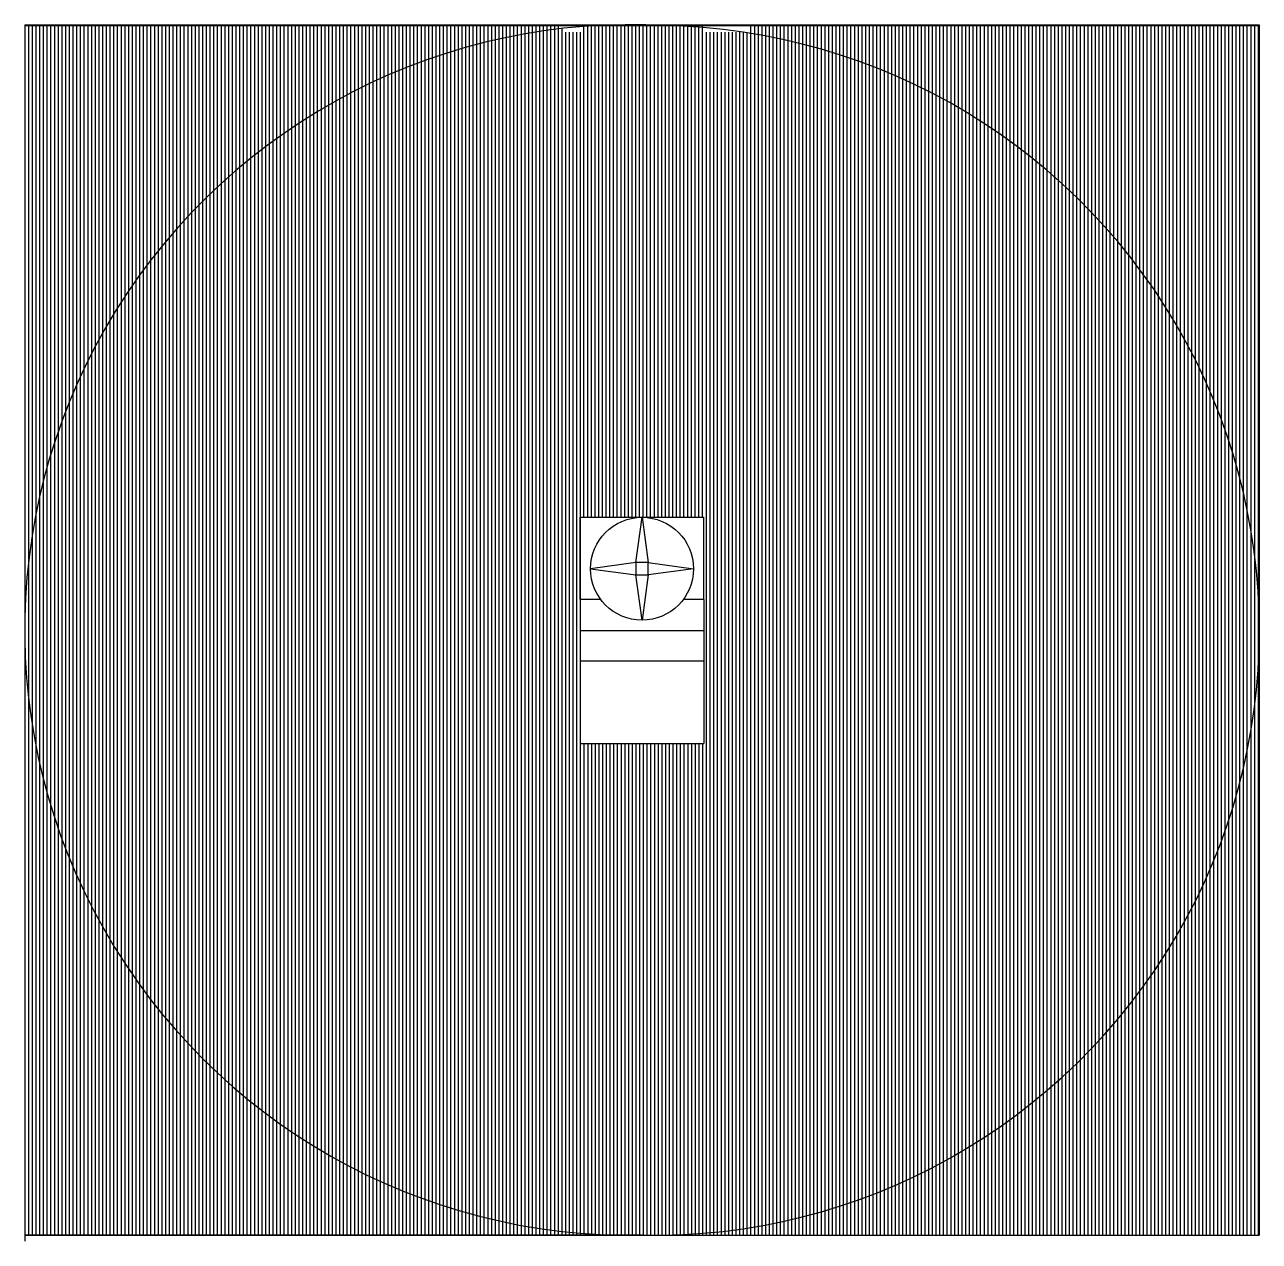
# Model space of a CAD drawing. Header units: inches. Extents: x -429 to 223, y -41 to 545.
# Drawn here: x 72.48 to 102.48, y 176.31 to 205.88 of the extents above; entities that cross this region are included whole.
import ezdxf

# ---------------------------------------------------------------- set-up
doc = ezdxf.new("R2010")
doc.units = ezdxf.units.IN
doc.header["$MEASUREMENT"] = 0

msp = doc.modelspace()

# ---------------------------------------------------------------- linework, layer by layer
for p, q in [((72.483, 205.884), (72.483, 176.458)), ((72.483, 205.884), (102.483, 205.884)), ((102.483, 205.858), (72.483, 205.858)), ((72.483, 205.858), (72.483, 176.458)), ((88.233, 205.858), (72.483, 205.858)), ((72.483, 205.858), (72.483, 176.458)), ((72.573, 205.858), (72.573, 192.782)), ((72.573, 205.858), (72.573, 176.458)), ((72.663, 205.858), (72.663, 193.452)), ((72.663, 205.858), (72.663, 176.458)), ((72.753, 205.858), (72.753, 193.963)), ((72.753, 205.858), (72.753, 176.458)), ((72.843, 205.858), (72.843, 194.392)), ((72.843, 205.858), (72.843, 176.458)), ((72.933, 205.858), (72.933, 194.768)), ((72.933, 205.858), (72.933, 176.458)), ((73.023, 205.858), (73.023, 195.106)), ((73.023, 205.858), (73.023, 176.458)), ((73.113, 205.858), (73.113, 195.416)), ((73.113, 205.858), (73.113, 176.458)), ((73.203, 205.858), (73.203, 195.703)), ((73.203, 205.858), (73.203, 176.458)), ((73.293, 205.858), (73.293, 195.971)), ((73.293, 205.858), (73.293, 176.458)), ((73.383, 205.858), (73.383, 196.223)), ((73.383, 205.858), (73.383, 176.458)), ((73.473, 205.858), (73.473, 196.462)), ((73.473, 205.858), (73.473, 176.458)), ((73.563, 205.858), (73.563, 196.689)), ((73.563, 205.858), (73.563, 176.458)), ((73.563, 205.858), (73.563, 176.458)), ((73.653, 205.858), (73.653, 196.906)), ((73.653, 205.858), (73.653, 176.458)), ((73.653, 205.858), (73.653, 176.458)), ((73.743, 205.858), (73.743, 197.113)), ((73.743, 205.858), (73.743, 176.458)), ((73.833, 205.858), (73.833, 197.312)), ((73.833, 205.858), (73.833, 176.458)), ((73.833, 205.858), (73.833, 176.458)), ((73.923, 205.858), (73.923, 176.458)), ((73.923, 205.858), (73.923, 197.504)), ((73.923, 205.858), (73.923, 176.458)), ((74.013, 205.858), (74.013, 197.689)), ((74.013, 205.858), (74.013, 176.458)), ((74.013, 205.858), (74.013, 176.458)), ((74.103, 205.858), (74.103, 197.867)), ((74.103, 205.858), (74.103, 176.458)), ((74.193, 205.858), (74.193, 176.458)), ((74.193, 205.858), (74.193, 198.04)), ((74.193, 205.858), (74.193, 176.458)), ((74.283, 205.858), (74.283, 198.207)), ((74.283, 205.858), (74.283, 176.458)), ((74.373, 205.858), (74.373, 198.37)), ((74.373, 205.858), (74.373, 176.458)), ((74.463, 205.858), (74.463, 198.527)), ((74.463, 205.858), (74.463, 176.458)), ((74.553, 205.858), (74.553, 198.68)), ((74.553, 205.858), (74.553, 176.458)), ((74.553, 205.858), (74.553, 176.458)), ((74.643, 205.858), (74.643, 176.458)), ((74.643, 205.858), (74.643, 176.458)), ((74.733, 205.858), (74.733, 176.458)), ((74.733, 205.858), (74.733, 176.458)), ((74.733, 205.858), (74.733, 176.458)), ((74.823, 205.858), (74.823, 176.458)), ((74.823, 205.858), (74.823, 176.458)), ((74.823, 205.858), (74.823, 176.458)), ((74.913, 205.858), (74.913, 176.458)), ((74.913, 205.858), (74.913, 176.458)), ((74.913, 205.858), (74.913, 176.458)), ((75.003, 205.858), (75.003, 176.458)), ((75.003, 205.858), (75.003, 176.458)), ((75.093, 205.858), (75.093, 176.458)), ((75.093, 205.858), (75.093, 176.458)), ((75.183, 205.858), (75.183, 176.458)), ((75.183, 205.858), (75.183, 176.458)), ((75.273, 205.858), (75.273, 176.458)), ((75.273, 205.858), (75.273, 176.458)), ((75.273, 205.858), (75.273, 176.458)), ((75.273, 205.858), (75.273, 176.458)), ((75.363, 205.858), (75.363, 176.458)), ((75.363, 205.858), (75.363, 176.458)), ((75.453, 205.858), (75.453, 176.458)), ((75.453, 205.858), (75.453, 176.458)), ((75.543, 205.858), (75.543, 176.458)), ((75.543, 205.858), (75.543, 176.458)), ((75.633, 205.858), (75.633, 176.458)), ((75.633, 205.858), (75.633, 176.458)), ((75.723, 205.858), (75.723, 176.458)), ((75.723, 205.858), (75.723, 176.458)), ((75.813, 205.858), (75.813, 176.458)), ((75.813, 205.858), (75.813, 176.458)), ((75.903, 205.858), (75.903, 176.458)), ((75.993, 205.858), (75.993, 176.458)), ((76.083, 205.858), (76.083, 176.458)), ((76.173, 205.858), (76.173, 176.458)), ((76.263, 205.858), (76.263, 176.458)), ((76.353, 205.858), (76.353, 176.458)), ((76.353, 205.858), (76.353, 176.458)), ((76.353, 205.858), (76.353, 176.458)), ((76.443, 205.858), (76.443, 176.458)), ((76.533, 205.858), (76.533, 176.458)), ((76.533, 205.858), (76.533, 176.458)), ((76.623, 205.858), (76.623, 176.458)), ((76.713, 205.858), (76.713, 176.458)), ((76.713, 205.858), (76.713, 176.458)), ((76.803, 205.858), (76.803, 176.458)), ((76.893, 205.858), (76.893, 176.458)), ((76.983, 205.858), (76.983, 176.458)), ((77.073, 205.858), (77.073, 176.458)), ((77.163, 205.858), (77.163, 176.458)), ((77.253, 205.858), (77.253, 176.458)), ((77.343, 205.858), (77.343, 176.458)), ((77.433, 205.858), (77.433, 176.458)), ((77.523, 205.858), (77.523, 176.458)), ((77.613, 205.858), (77.613, 176.458)), ((77.703, 205.858), (77.703, 176.458)), ((77.703, 205.858), (77.703, 176.458)), ((77.793, 205.858), (77.793, 202.47)), ((77.793, 205.858), (77.793, 176.458)), ((77.883, 205.858), (77.883, 202.544)), ((77.883, 205.858), (77.883, 176.458)), ((77.973, 205.858), (77.973, 202.617)), ((77.973, 205.858), (77.973, 176.458)), ((78.063, 205.858), (78.063, 202.688)), ((78.063, 205.858), (78.063, 176.458)), ((78.153, 205.858), (78.153, 202.759)), ((78.153, 205.858), (78.153, 176.458)), ((78.243, 205.858), (78.243, 202.829)), ((78.243, 205.858), (78.243, 176.458)), ((78.333, 205.858), (78.333, 202.897)), ((78.333, 205.858), (78.333, 176.458)), ((78.423, 205.858), (78.423, 202.964)), ((78.423, 205.858), (78.423, 176.458)), ((78.513, 205.858), (78.513, 203.031)), ((78.513, 205.858), (78.513, 176.458)), ((78.603, 205.858), (78.603, 203.096)), ((78.603, 205.858), (78.603, 176.458)), ((78.693, 205.858), (78.693, 203.16)), ((78.693, 205.858), (78.693, 176.458)), ((78.783, 205.858), (78.783, 203.223)), ((78.783, 205.858), (78.783, 176.458)), ((78.873, 205.858), (78.873, 203.285)), ((78.873, 205.858), (78.873, 176.458)), ((78.963, 205.858), (78.963, 203.347)), ((78.963, 205.858), (78.963, 176.458)), ((79.053, 205.858), (79.053, 203.407)), ((79.053, 205.858), (79.053, 176.458)), ((79.143, 205.858), (79.143, 203.466)), ((79.143, 205.858), (79.143, 176.458)), ((79.233, 205.858), (79.233, 203.525)), ((79.233, 205.858), (79.233, 176.458)), ((79.323, 205.858), (79.323, 203.582)), ((79.323, 205.858), (79.323, 176.458)), ((79.413, 205.858), (79.413, 203.638)), ((79.413, 205.858), (79.413, 176.458)), ((79.503, 205.858), (79.503, 203.694)), ((79.503, 205.858), (79.503, 176.458)), ((79.593, 205.858), (79.593, 203.749)), ((79.593, 205.858), (79.593, 176.458)), ((79.683, 205.858), (79.683, 203.803)), ((79.683, 205.858), (79.683, 176.458)), ((79.773, 205.858), (79.773, 203.856)), ((79.773, 205.858), (79.773, 176.458)), ((79.863, 205.858), (79.863, 203.908)), ((79.863, 205.858), (79.863, 176.458)), ((79.953, 205.858), (79.953, 203.959)), ((79.953, 205.858), (79.953, 176.458)), ((80.043, 205.858), (80.043, 204.009)), ((80.043, 205.858), (80.043, 176.458)), ((80.133, 205.858), (80.133, 204.059)), ((80.133, 205.858), (80.133, 176.458)), ((80.223, 205.858), (80.223, 204.108)), ((80.223, 205.858), (80.223, 176.458)), ((80.313, 205.858), (80.313, 204.156)), ((80.313, 205.858), (80.313, 176.458)), ((80.403, 205.858), (80.403, 204.203)), ((80.403, 205.858), (80.403, 176.458)), ((80.493, 205.858), (80.493, 204.249)), ((80.493, 205.858), (80.493, 176.458)), ((80.583, 205.858), (80.583, 204.295)), ((80.583, 205.858), (80.583, 176.458)), ((80.673, 205.858), (80.673, 204.34)), ((80.673, 205.858), (80.673, 176.458)), ((80.763, 205.858), (80.763, 204.384)), ((80.763, 205.858), (80.763, 176.458)), ((80.763, 205.858), (80.763, 204.384)), ((80.763, 205.858), (80.763, 176.458)), ((80.853, 205.858), (80.853, 204.427)), ((80.853, 205.858), (80.853, 176.458)), ((80.853, 205.858), (80.853, 204.427)), ((80.853, 205.858), (80.853, 176.458)), ((80.853, 205.858), (80.853, 204.427)), ((80.853, 205.858), (80.853, 176.458)), ((80.943, 205.858), (80.943, 204.47)), ((80.943, 205.858), (80.943, 176.458)), ((81.033, 205.858), (81.033, 204.512)), ((81.033, 205.858), (81.033, 176.458)), ((81.123, 205.858), (81.123, 204.553)), ((81.123, 205.858), (81.123, 176.458)), ((81.213, 205.858), (81.213, 204.593)), ((81.213, 205.858), (81.213, 176.458)), ((81.303, 205.858), (81.303, 204.633)), ((81.303, 205.858), (81.303, 176.458)), ((81.393, 205.858), (81.393, 204.672)), ((81.393, 205.858), (81.393, 176.458)), ((81.483, 205.858), (81.483, 204.71)), ((81.483, 205.858), (81.483, 176.458)), ((81.573, 205.858), (81.573, 204.748)), ((81.573, 205.858), (81.573, 176.458)), ((81.663, 205.858), (81.663, 204.784)), ((81.663, 205.858), (81.663, 176.458)), ((81.753, 205.858), (81.753, 204.821)), ((81.753, 205.858), (81.753, 176.458)), ((81.843, 205.858), (81.843, 204.856)), ((81.843, 205.858), (81.843, 176.458)), ((81.933, 205.858), (81.933, 204.891)), ((81.933, 205.858), (81.933, 176.458)), ((82.023, 205.858), (82.023, 204.925)), ((82.023, 205.858), (82.023, 176.458)), ((82.113, 205.858), (82.113, 204.958)), ((82.113, 205.858), (82.113, 176.458)), ((82.203, 205.858), (82.203, 204.991)), ((82.203, 205.858), (82.203, 176.458)), ((82.293, 205.858), (82.293, 205.023)), ((82.293, 205.858), (82.293, 176.458)), ((82.383, 205.858), (82.383, 205.055)), ((82.383, 205.858), (82.383, 176.458)), ((82.473, 205.858), (82.473, 205.085)), ((82.473, 205.858), (82.473, 176.458)), ((82.563, 205.858), (82.563, 205.115)), ((82.563, 205.858), (82.563, 176.458)), ((82.653, 205.858), (82.653, 205.145)), ((82.653, 205.858), (82.653, 176.458)), ((82.743, 205.858), (82.743, 205.174)), ((82.743, 205.858), (82.743, 176.458)), ((82.833, 205.858), (82.833, 205.202)), ((82.833, 205.858), (82.833, 176.458)), ((82.923, 205.858), (82.923, 205.23)), ((82.923, 205.858), (82.923, 176.458)), ((83.013, 205.858), (83.013, 205.257)), ((83.013, 205.858), (83.013, 176.458)), ((83.103, 205.858), (83.103, 205.283)), ((83.103, 205.858), (83.103, 176.458)), ((83.103, 205.858), (83.103, 176.458)), ((83.193, 205.858), (83.193, 205.309)), ((83.193, 205.858), (83.193, 176.458)), ((83.283, 205.858), (83.283, 205.334)), ((83.283, 205.858), (83.283, 176.458)), ((83.373, 205.858), (83.373, 205.358)), ((83.373, 205.858), (83.373, 176.458)), ((83.463, 205.858), (83.463, 205.382)), ((83.463, 205.858), (83.463, 176.458)), ((83.553, 205.858), (83.553, 205.405)), ((83.553, 205.858), (83.553, 176.458)), ((83.643, 205.858), (83.643, 205.428)), ((83.643, 205.858), (83.643, 176.458)), ((83.733, 205.858), (83.733, 205.45)), ((83.733, 205.858), (83.733, 176.458)), ((83.823, 205.858), (83.823, 205.471)), ((83.823, 205.858), (83.823, 176.458)), ((83.913, 205.858), (83.913, 205.492)), ((83.913, 205.858), (83.913, 176.458)), ((84.003, 205.858), (84.003, 205.512)), ((84.003, 205.858), (84.003, 176.458)), ((84.093, 205.858), (84.093, 205.532)), ((84.093, 205.858), (84.093, 176.458)), ((84.183, 205.858), (84.183, 205.551)), ((84.183, 205.858), (84.183, 176.458)), ((84.273, 205.858), (84.273, 205.57)), ((84.273, 205.858), (84.273, 176.458)), ((84.363, 205.858), (84.363, 205.588)), ((84.363, 205.858), (84.363, 176.458)), ((84.453, 205.858), (84.453, 176.458)), ((84.453, 205.858), (84.453, 176.458)), ((84.543, 205.858), (84.543, 176.458)), ((84.633, 205.858), (84.633, 176.458)), ((84.723, 205.858), (84.723, 176.458)), ((84.813, 205.858), (84.813, 176.458)), ((84.903, 205.858), (84.903, 176.458)), ((84.993, 205.858), (84.993, 176.458)), ((85.083, 205.858), (85.083, 176.458)), ((85.173, 205.858), (85.173, 176.458)), ((85.263, 205.858), (85.263, 176.458)), ((85.353, 205.858), (85.353, 176.458)), ((85.443, 205.858), (85.443, 176.458)), ((86.073, 193.909), (86.073, 205.859)), ((86.163, 193.909), (86.163, 205.859)), ((86.253, 193.909), (86.253, 205.859)), ((86.343, 193.909), (86.343, 205.859)), ((86.433, 193.909), (86.433, 205.859)), ((86.433, 193.909), (86.433, 205.859)), ((86.523, 193.909), (86.523, 205.859)), ((86.613, 193.909), (86.613, 205.859)), ((86.703, 193.909), (86.703, 205.859)), ((86.793, 193.909), (86.793, 205.859)), ((86.883, 193.909), (86.883, 205.859)), ((86.883, 205.858), (86.883, 205.858)), ((102.483, 205.858), (86.883, 205.858)), ((86.973, 193.909), (86.973, 205.859)), ((87.063, 193.909), (87.063, 205.859)), ((87.153, 193.909), (87.153, 205.859)), ((87.243, 193.909), (87.243, 205.859)), ((87.333, 193.909), (87.333, 205.859)), ((87.423, 193.909), (87.423, 205.859)), ((87.513, 193.909), (87.513, 205.859)), ((87.603, 193.909), (87.603, 205.859)), ((87.693, 193.909), (87.693, 205.859)), ((87.783, 193.909), (87.783, 205.859)), ((87.873, 193.909), (87.873, 205.859)), ((87.963, 193.909), (87.963, 205.859)), ((88.053, 193.909), (88.053, 205.859)), ((88.143, 193.909), (88.143, 205.859)), ((88.143, 205.858), (88.143, 205.856)), ((88.233, 193.909), (88.233, 205.859)), ((88.233, 205.858), (88.233, 205.854)), ((88.323, 193.909), (88.323, 205.859)), ((88.413, 193.909), (88.413, 205.859)), ((88.503, 193.909), (88.503, 205.859)), ((88.593, 193.909), (88.593, 205.859)), ((88.683, 193.909), (88.683, 205.859)), ((88.773, 193.909), (88.773, 205.859)), ((88.863, 193.909), (88.863, 205.859)), ((88.953, 193.909), (88.953, 205.859)), ((90.123, 205.858), (90.123, 176.458)), ((90.123, 205.858), (90.123, 176.458)), ((90.213, 205.858), (90.213, 176.458)), ((90.213, 205.858), (90.213, 176.458)), ((90.303, 205.858), (90.303, 205.641)), ((90.303, 205.858), (90.303, 176.458)), ((90.393, 205.858), (90.393, 205.625)), ((90.393, 205.858), (90.393, 176.458)), ((90.483, 205.858), (90.483, 205.608)), ((90.483, 205.858), (90.483, 176.458)), ((90.573, 205.858), (90.573, 205.591)), ((90.573, 205.858), (90.573, 176.458)), ((90.573, 205.858), (90.573, 176.458)), ((90.663, 205.858), (90.663, 205.573)), ((90.663, 205.858), (90.663, 176.458)), ((90.753, 205.858), (90.753, 205.555)), ((90.753, 205.858), (90.753, 176.458)), ((90.843, 205.858), (90.843, 205.536)), ((90.843, 205.858), (90.843, 176.458)), ((90.933, 205.858), (90.933, 205.517)), ((90.933, 205.858), (90.933, 176.458)), ((90.933, 205.858), (90.933, 205.517)), ((90.933, 205.858), (90.933, 176.458)), ((91.023, 205.858), (91.023, 205.496)), ((91.023, 205.858), (91.023, 176.458)), ((91.113, 205.858), (91.113, 205.476)), ((91.113, 205.858), (91.113, 176.458)), ((91.203, 205.858), (91.203, 205.454)), ((91.203, 205.858), (91.203, 176.458)), ((91.293, 205.858), (91.293, 205.433)), ((91.293, 205.858), (91.293, 176.458)), ((91.383, 205.858), (91.383, 205.41)), ((91.383, 205.858), (91.383, 176.458)), ((91.473, 205.858), (91.473, 205.387)), ((91.473, 205.858), (91.473, 176.458)), ((91.473, 205.858), (91.473, 205.387)), ((91.473, 205.858), (91.473, 176.458)), ((91.563, 205.858), (91.563, 205.363)), ((91.563, 205.858), (91.563, 176.458)), ((91.653, 205.858), (91.653, 205.339)), ((91.653, 205.858), (91.653, 176.458)), ((91.743, 205.858), (91.743, 205.314)), ((91.743, 205.858), (91.743, 176.458)), ((91.743, 205.858), (91.743, 205.314)), ((91.743, 205.858), (91.743, 176.458)), ((91.833, 205.858), (91.833, 205.288)), ((91.833, 205.858), (91.833, 176.458)), ((91.923, 205.858), (91.923, 205.262)), ((91.923, 205.858), (91.923, 176.458)), ((92.013, 205.858), (92.013, 205.235)), ((92.013, 205.858), (92.013, 176.458)), ((92.103, 205.858), (92.103, 205.208)), ((92.103, 205.858), (92.103, 176.458)), ((92.193, 205.858), (92.193, 205.18)), ((92.193, 205.858), (92.193, 176.458)), ((92.283, 205.858), (92.283, 205.151)), ((92.283, 205.858), (92.283, 176.458)), ((92.373, 205.858), (92.373, 205.122)), ((92.373, 205.858), (92.373, 176.458)), ((92.463, 205.858), (92.463, 205.092)), ((92.463, 205.858), (92.463, 176.458)), ((92.553, 205.858), (92.553, 205.061)), ((92.553, 205.858), (92.553, 176.458)), ((92.643, 205.858), (92.643, 205.03)), ((92.643, 205.858), (92.643, 176.458)), ((92.733, 205.858), (92.733, 204.998)), ((92.733, 205.858), (92.733, 176.458)), ((92.823, 205.858), (92.823, 204.966)), ((92.823, 205.858), (92.823, 176.458)), ((92.913, 205.858), (92.913, 204.932)), ((92.913, 205.858), (92.913, 176.458)), ((93.003, 205.858), (93.003, 204.898)), ((93.003, 205.858), (93.003, 176.458)), ((93.093, 205.858), (93.093, 204.864)), ((93.093, 205.858), (93.093, 176.458)), ((93.183, 205.858), (93.183, 204.828)), ((93.183, 205.858), (93.183, 176.458)), ((93.273, 205.858), (93.273, 204.793)), ((93.273, 205.858), (93.273, 176.458)), ((93.363, 205.858), (93.363, 204.756)), ((93.363, 205.858), (93.363, 176.458)), ((93.453, 205.858), (93.453, 204.719)), ((93.453, 205.858), (93.453, 176.458)), ((93.453, 205.858), (93.453, 204.719)), ((93.453, 205.858), (93.453, 176.458)), ((93.543, 205.858), (93.543, 204.68)), ((93.543, 205.858), (93.543, 176.458)), ((93.633, 205.858), (93.633, 204.642)), ((93.633, 205.858), (93.633, 176.458)), ((93.723, 205.858), (93.723, 204.602)), ((93.723, 205.858), (93.723, 176.458)), ((93.813, 205.858), (93.813, 204.562)), ((93.813, 205.858), (93.813, 176.458)), ((93.903, 205.858), (93.903, 204.521)), ((93.903, 205.858), (93.903, 176.458)), ((93.903, 205.858), (93.903, 204.521)), ((93.903, 205.858), (93.903, 176.458)), ((93.993, 205.858), (93.993, 204.48)), ((93.993, 205.858), (93.993, 176.458)), ((94.083, 205.858), (94.083, 204.437)), ((94.083, 205.858), (94.083, 176.458)), ((94.173, 205.858), (94.173, 204.394)), ((94.173, 205.858), (94.173, 176.458)), ((94.263, 205.858), (94.263, 204.35)), ((94.263, 205.858), (94.263, 176.458)), ((94.353, 205.858), (94.353, 204.305)), ((94.353, 205.858), (94.353, 176.458)), ((94.353, 205.858), (94.353, 176.458)), ((94.443, 205.858), (94.443, 204.26)), ((94.443, 205.858), (94.443, 176.458)), ((94.533, 205.858), (94.533, 204.214)), ((94.533, 205.858), (94.533, 176.458)), ((94.623, 205.858), (94.623, 204.167)), ((94.623, 205.858), (94.623, 176.458)), ((94.713, 205.858), (94.713, 204.119)), ((94.713, 205.858), (94.713, 176.458)), ((94.803, 205.858), (94.803, 204.07)), ((94.803, 205.858), (94.803, 176.458)), ((94.803, 205.858), (94.803, 204.07)), ((94.803, 205.858), (94.803, 176.458)), ((94.893, 205.858), (94.893, 204.021)), ((94.893, 205.858), (94.893, 176.458)), ((94.983, 205.858), (94.983, 203.971)), ((94.983, 205.858), (94.983, 176.458)), ((95.073, 205.858), (95.073, 203.92)), ((95.073, 205.858), (95.073, 176.458)), ((95.073, 205.858), (95.073, 176.458)), ((95.163, 205.858), (95.163, 203.868)), ((95.163, 205.858), (95.163, 176.458)), ((95.253, 205.858), (95.253, 203.815)), ((95.253, 205.858), (95.253, 176.458)), ((95.343, 205.858), (95.343, 203.762)), ((95.343, 205.858), (95.343, 176.458)), ((95.433, 205.858), (95.433, 203.707)), ((95.433, 205.858), (95.433, 176.458)), ((95.523, 205.858), (95.523, 203.652)), ((95.523, 205.858), (95.523, 176.458)), ((95.613, 205.858), (95.613, 203.595)), ((95.613, 205.858), (95.613, 176.458)), ((95.703, 205.858), (95.703, 203.538)), ((95.703, 205.858), (95.703, 176.458)), ((95.793, 205.858), (95.793, 203.48)), ((95.793, 205.858), (95.793, 176.458)), ((95.883, 205.858), (95.883, 203.421)), ((95.883, 205.858), (95.883, 176.458)), ((95.973, 205.858), (95.973, 203.361)), ((95.973, 205.858), (95.973, 203.361)), ((95.973, 205.858), (95.973, 176.458)), ((96.063, 205.858), (96.063, 203.3)), ((96.063, 205.858), (96.063, 176.458)), ((96.153, 205.858), (96.153, 203.238)), ((96.153, 205.858), (96.153, 203.238)), ((96.153, 205.858), (96.153, 176.458)), ((96.243, 205.858), (96.243, 203.175)), ((96.243, 205.858), (96.243, 176.458)), ((96.333, 205.858), (96.333, 203.112)), ((96.333, 205.858), (96.333, 176.458)), ((96.423, 205.858), (96.423, 203.047)), ((96.423, 205.858), (96.423, 203.047)), ((96.423, 205.858), (96.423, 176.458)), ((96.513, 205.858), (96.513, 202.981)), ((96.513, 205.858), (96.513, 176.458)), ((96.603, 205.858), (96.603, 202.914)), ((96.603, 205.858), (96.603, 176.458)), ((96.693, 205.858), (96.693, 202.846)), ((96.693, 205.858), (96.693, 202.846)), ((96.693, 205.858), (96.693, 176.458)), ((96.783, 205.858), (96.783, 202.776)), ((96.783, 205.858), (96.783, 202.776)), ((96.783, 205.858), (96.783, 176.458)), ((96.873, 205.858), (96.873, 202.706)), ((96.873, 205.858), (96.873, 176.458)), ((96.963, 205.858), (96.963, 202.635)), ((96.963, 205.858), (96.963, 176.458)), ((97.053, 205.858), (97.053, 202.562)), ((97.053, 205.858), (97.053, 176.458)), ((97.143, 205.858), (97.143, 202.488)), ((97.143, 205.858), (97.143, 176.458)), ((97.233, 205.858), (97.233, 202.413)), ((97.233, 205.858), (97.233, 176.458)), ((97.323, 205.858), (97.323, 202.337)), ((97.323, 205.858), (97.323, 176.458)), ((97.413, 205.858), (97.413, 202.259)), ((97.413, 205.858), (97.413, 176.458)), ((97.503, 205.858), (97.503, 202.181)), ((97.503, 205.858), (97.503, 176.458)), ((97.593, 205.858), (97.593, 202.101)), ((97.593, 205.858), (97.593, 202.101)), ((97.593, 205.858), (97.593, 202.101)), ((97.593, 205.858), (97.593, 176.458)), ((97.683, 205.858), (97.683, 202.019)), ((97.683, 205.858), (97.683, 176.458)), ((97.773, 205.858), (97.773, 201.936)), ((97.773, 205.858), (97.773, 176.458)), ((97.863, 205.858), (97.863, 201.852)), ((97.863, 205.858), (97.863, 176.458)), ((97.953, 205.858), (97.953, 201.767)), ((97.953, 205.858), (97.953, 176.458)), ((98.043, 205.858), (98.043, 201.68)), ((98.043, 205.858), (98.043, 176.458)), ((98.133, 205.858), (98.133, 201.591)), ((98.133, 205.858), (98.133, 176.458)), ((98.223, 205.858), (98.223, 201.501)), ((98.223, 205.858), (98.223, 176.458)), ((98.313, 205.858), (98.313, 201.409)), ((98.313, 205.858), (98.313, 176.458)), ((98.403, 205.858), (98.403, 201.316)), ((98.403, 205.858), (98.403, 176.458)), ((98.493, 205.858), (98.493, 201.221)), ((98.493, 205.858), (98.493, 176.458)), ((98.493, 205.858), (98.493, 176.458)), ((98.583, 205.858), (98.583, 201.125)), ((98.583, 205.858), (98.583, 176.458)), ((98.673, 205.858), (98.673, 201.026)), ((98.673, 205.858), (98.673, 176.458)), ((98.763, 205.858), (98.763, 200.926)), ((98.763, 205.858), (98.763, 176.458)), ((98.853, 205.858), (98.853, 200.824)), ((98.853, 205.858), (98.853, 176.458)), ((98.943, 205.858), (98.943, 200.72)), ((98.943, 205.858), (98.943, 176.458)), ((99.033, 205.858), (99.033, 200.614)), ((99.033, 205.858), (99.033, 176.458)), ((99.123, 205.858), (99.123, 200.505)), ((99.123, 205.858), (99.123, 176.458)), ((99.213, 205.858), (99.213, 200.395)), ((99.213, 205.858), (99.213, 176.458)), ((99.303, 205.858), (99.303, 200.283)), ((99.303, 205.858), (99.303, 176.458)), ((99.393, 205.858), (99.393, 200.168)), ((99.393, 205.858), (99.393, 176.458)), ((99.483, 205.858), (99.483, 200.051)), ((99.483, 205.858), (99.483, 176.458)), ((99.573, 205.858), (99.573, 199.931)), ((99.573, 205.858), (99.573, 176.458)), ((99.663, 205.858), (99.663, 199.809)), ((99.663, 205.858), (99.663, 199.809)), ((99.663, 205.858), (99.663, 176.458)), ((99.753, 205.858), (99.753, 199.684)), ((99.753, 205.858), (99.753, 176.458)), ((99.843, 205.858), (99.843, 199.556)), ((99.843, 205.858), (99.843, 176.458)), ((99.933, 205.858), (99.933, 199.425)), ((99.933, 205.858), (99.933, 176.458)), ((100.023, 205.858), (100.023, 199.292)), ((100.023, 205.858), (100.023, 176.458)), ((100.113, 205.858), (100.113, 199.154)), ((100.113, 205.858), (100.113, 176.458)), ((100.203, 205.858), (100.203, 199.014)), ((100.203, 205.858), (100.203, 176.458)), ((100.293, 205.858), (100.293, 198.87)), ((100.293, 205.858), (100.293, 176.458)), ((100.383, 205.858), (100.383, 198.722)), ((100.383, 205.858), (100.383, 176.458)), ((100.473, 205.858), (100.473, 198.57)), ((100.473, 205.858), (100.473, 176.458)), ((100.563, 205.858), (100.563, 198.414)), ((100.563, 205.858), (100.563, 176.458)), ((100.653, 205.858), (100.653, 198.253)), ((100.653, 205.858), (100.653, 176.458)), ((100.743, 205.858), (100.743, 198.087)), ((100.743, 205.858), (100.743, 176.458)), ((100.833, 205.858), (100.833, 197.917)), ((100.833, 205.858), (100.833, 176.458)), ((100.923, 205.858), (100.923, 197.74)), ((100.923, 205.858), (100.923, 176.458)), ((101.013, 205.858), (101.013, 197.557)), ((101.013, 205.858), (101.013, 176.458)), ((101.103, 205.858), (101.103, 197.368)), ((101.103, 205.858), (101.103, 176.458)), ((101.193, 205.858), (101.193, 197.171)), ((101.193, 205.858), (101.193, 176.458)), ((101.283, 205.858), (101.283, 196.967)), ((101.283, 205.858), (101.283, 176.458)), ((101.373, 205.858), (101.373, 196.753)), ((101.373, 205.858), (101.373, 176.458)), ((101.463, 205.858), (101.463, 196.529)), ((101.463, 205.858), (101.463, 176.458)), ((101.553, 205.858), (101.553, 196.295)), ((101.553, 205.858), (101.553, 176.458)), ((101.643, 205.858), (101.643, 196.047)), ((101.643, 205.858), (101.643, 176.458)), ((101.733, 205.858), (101.733, 195.784)), ((101.733, 205.858), (101.733, 176.458)), ((101.823, 205.858), (101.823, 195.504)), ((101.823, 205.858), (101.823, 176.458)), ((101.823, 205.858), (101.823, 195.504)), ((101.823, 205.858), (101.823, 176.458)), ((101.913, 205.858), (101.913, 195.202)), ((101.913, 205.858), (101.913, 176.458)), ((102.003, 205.858), (102.003, 194.874)), ((102.003, 205.858), (102.003, 176.458)), ((102.093, 205.858), (102.093, 194.512)), ((102.093, 205.858), (102.093, 176.458)), ((102.183, 205.858), (102.183, 194.103)), ((102.183, 205.858), (102.183, 176.458)), ((102.183, 205.858), (102.183, 194.103)), ((102.183, 205.858), (102.183, 176.458)), ((102.183, 205.858), (102.183, 194.103)), ((102.183, 205.858), (102.183, 176.458)), ((102.183, 205.858), (102.183, 194.103)), ((102.183, 205.858), (102.183, 194.103)), ((102.183, 205.858), (102.183, 176.458)), ((102.273, 205.858), (102.273, 194.103)), ((102.273, 205.858), (102.273, 193.623)), ((102.273, 205.858), (102.273, 176.458)), ((102.273, 205.858), (102.273, 176.458)), ((102.363, 205.858), (102.363, 193.022)), ((102.363, 205.858), (102.363, 176.458)), ((102.453, 205.858), (102.453, 192.086)), ((102.453, 205.858), (102.453, 176.458)), ((102.483, 205.884), (102.483, 176.458)), ((102.483, 176.458), (102.483, 205.858)), ((102.483, 176.458), (102.483, 205.858)), ((85.533, 205.79), (85.533, 176.458)), ((85.623, 205.701), (85.623, 176.458)), ((85.713, 205.701), (85.713, 176.458)), ((85.803, 205.701), (85.803, 176.458)), ((85.893, 205.701), (85.893, 176.458)), ((85.983, 205.701), (85.983, 176.458)), ((89.043, 205.701), (89.043, 176.458)), ((89.133, 205.701), (89.133, 176.458)), ((89.223, 205.701), (89.223, 176.458)), ((89.223, 205.701), (89.223, 176.458)), ((89.313, 205.701), (89.313, 176.458)), ((89.403, 205.701), (89.403, 176.458)), ((89.493, 205.701), (89.493, 176.458)), ((89.583, 205.701), (89.583, 176.458)), ((89.673, 205.701), (89.673, 176.458)), ((89.763, 205.701), (89.763, 176.458)), ((89.853, 205.701), (89.853, 176.458)), ((89.943, 205.701), (89.943, 176.458)), ((89.943, 205.701), (89.943, 176.458)), ((90.033, 205.687), (90.033, 176.458)), ((90.033, 205.687), (90.033, 176.458)), ((85.983, 191.909), (85.983, 193.909)), ((85.983, 193.909), (88.983, 193.909)), ((85.983, 191.909), (85.983, 193.909)), ((87.333, 192.809), (87.483, 193.909)), ((87.483, 193.909), (87.633, 192.809)), ((88.983, 191.909), (88.983, 193.909)), ((87.333, 192.809), (86.233, 192.659)), ((86.233, 192.659), (87.333, 192.509)), ((87.633, 192.809), (87.333, 192.809)), ((87.333, 192.809), (87.333, 192.509)), ((87.633, 192.509), (87.633, 192.809)), ((87.633, 192.809), (88.733, 192.659)), ((88.733, 192.659), (87.633, 192.509)), ((87.333, 192.509), (87.633, 192.509)), ((87.483, 191.409), (87.333, 192.509)), ((87.633, 192.509), (87.483, 191.409)), ((85.983, 191.909), (85.983, 190.409)), ((85.983, 191.909), (85.983, 191.909)), ((86.483, 191.909), (85.983, 191.909)), ((88.983, 191.909), (88.483, 191.909)), ((88.983, 191.909), (88.983, 190.409)), ((88.983, 191.909), (88.983, 191.909)), ((85.983, 191.159), (88.983, 191.159)), ((85.983, 190.409), (85.983, 188.409)), ((88.983, 190.409), (85.983, 190.409)), ((87.483, 190.409), (87.483, 190.409)), ((88.983, 190.409), (88.983, 188.409)), ((85.983, 188.409), (88.983, 188.409)), ((86.073, 188.409), (86.073, 176.458)), ((86.163, 188.409), (86.163, 176.458)), ((86.253, 188.409), (86.253, 176.458)), ((86.343, 188.409), (86.343, 176.458)), ((86.433, 188.409), (86.433, 176.458)), ((86.433, 188.409), (86.433, 176.458)), ((86.523, 188.409), (86.523, 176.458)), ((86.613, 188.409), (86.613, 176.458)), ((86.703, 188.409), (86.703, 176.458)), ((86.793, 188.409), (86.793, 176.458)), ((86.883, 188.409), (86.883, 176.458)), ((86.973, 188.409), (86.973, 176.458)), ((87.063, 188.409), (87.063, 176.458)), ((87.153, 188.409), (87.153, 176.458)), ((87.243, 188.409), (87.243, 176.458)), ((87.333, 188.409), (87.333, 176.458)), ((87.423, 188.409), (87.423, 176.458)), ((87.513, 188.409), (87.513, 176.458)), ((87.603, 188.409), (87.603, 176.458)), ((87.693, 188.409), (87.693, 176.458)), ((87.783, 188.409), (87.783, 176.458)), ((87.873, 188.409), (87.873, 176.458)), ((87.963, 188.409), (87.963, 176.458)), ((88.053, 188.409), (88.053, 176.458)), ((88.143, 188.409), (88.143, 176.458)), ((88.233, 188.409), (88.233, 176.458)), ((88.323, 188.409), (88.323, 176.458)), ((88.413, 188.409), (88.413, 176.458)), ((88.503, 188.409), (88.503, 176.458)), ((88.593, 188.409), (88.593, 176.458)), ((88.683, 188.409), (88.683, 176.458)), ((88.773, 188.409), (88.773, 176.458)), ((88.863, 188.409), (88.863, 176.458)), ((88.953, 188.409), (88.953, 176.458)), ((99.663, 182.484), (99.663, 176.458)), ((75.813, 181.84), (75.813, 176.458)), ((75.903, 181.731), (75.903, 176.458)), ((75.993, 181.624), (75.993, 176.458)), ((76.083, 181.52), (76.083, 176.458)), ((76.173, 181.417), (76.173, 176.458)), ((76.263, 181.316), (76.263, 176.458)), ((76.353, 181.217), (76.353, 176.458)), ((76.353, 181.217), (76.353, 176.458)), ((76.353, 181.217), (76.353, 176.458)), ((76.443, 181.12), (76.443, 176.458)), ((76.533, 181.024), (76.533, 176.458)), ((76.533, 181.024), (76.533, 176.458)), ((76.623, 180.931), (76.623, 176.458)), ((76.713, 180.839), (76.713, 176.458)), ((76.713, 180.839), (76.713, 176.458)), ((76.803, 180.748), (76.803, 176.458)), ((76.893, 180.659), (76.893, 176.458)), ((76.983, 180.571), (76.983, 176.458)), ((77.073, 180.485), (77.073, 176.458)), ((77.163, 180.401), (77.163, 176.458)), ((77.253, 180.318), (77.253, 176.458)), ((77.343, 180.236), (77.343, 176.458)), ((77.433, 180.156), (77.433, 176.458)), ((77.523, 180.076), (77.523, 176.458)), ((97.593, 180.192), (97.593, 176.458)), ((97.593, 180.192), (97.593, 176.458)), ((77.613, 179.999), (77.613, 176.458)), ((96.693, 179.447), (96.693, 176.458)), ((96.783, 179.516), (96.783, 176.458)), ((96.423, 179.246), (96.423, 176.458)), ((95.973, 178.931), (95.973, 176.458)), ((96.153, 179.054), (96.153, 176.458)), ((87.483, 176.458), (72.483, 176.458)), ((72.483, 176.458), (102.483, 176.458)), ((72.484, 176.608), (72.484, 176.308)), ((84.543, 176.695), (84.543, 176.458)), ((84.633, 176.678), (84.633, 176.458)), ((84.723, 176.663), (84.723, 176.458)), ((84.813, 176.648), (84.813, 176.458)), ((84.903, 176.633), (84.903, 176.458)), ((84.993, 176.62), (84.993, 176.458)), ((85.083, 176.606), (85.083, 176.458)), ((85.173, 176.594), (85.173, 176.458)), ((85.263, 176.581), (85.263, 176.458)), ((85.353, 176.57), (85.353, 176.458)), ((85.443, 176.559), (85.443, 176.458)), ((85.533, 176.548), (85.533, 176.458)), ((85.623, 176.538), (85.623, 176.458)), ((85.713, 176.529), (85.713, 176.458)), ((85.803, 176.52), (85.803, 176.458)), ((85.893, 176.512), (85.893, 176.458)), ((85.983, 176.504), (85.983, 176.458)), ((86.073, 176.497), (86.073, 176.458)), ((86.163, 176.491), (86.163, 176.458)), ((86.253, 176.485), (86.253, 176.458)), ((86.343, 176.479), (86.343, 176.458)), ((86.433, 176.474), (86.433, 176.458)), ((86.523, 176.47), (86.523, 176.458)), ((86.613, 176.466), (86.613, 176.458)), ((86.703, 176.463), (86.703, 176.458)), ((86.793, 176.46), (86.793, 176.458)), ((86.883, 176.458), (86.883, 176.458)), ((87.483, 176.458), (102.483, 176.458)), ((88.683, 176.46), (88.683, 176.458)), ((88.773, 176.466), (88.773, 176.458)), ((88.863, 176.473), (88.863, 176.458)), ((88.863, 176.473), (88.863, 176.458)), ((88.863, 176.473), (88.863, 176.458)), ((88.953, 176.48), (88.953, 176.458)), ((89.043, 176.487), (89.043, 176.458)), ((89.133, 176.495), (89.133, 176.458)), ((89.223, 176.504), (89.223, 176.458)), ((89.313, 176.513), (89.313, 176.458)), ((89.403, 176.523), (89.403, 176.458)), ((89.493, 176.533), (89.493, 176.458)), ((89.583, 176.544), (89.583, 176.458)), ((89.673, 176.556), (89.673, 176.458)), ((89.763, 176.568), (89.763, 176.458)), ((89.853, 176.58), (89.853, 176.458)), ((90.033, 176.607), (90.033, 176.458)), ((90.033, 176.607), (90.033, 176.458))]:
    msp.add_line(p, q)
msp.add_circle((87.483, 192.659), 1.25)
for centre, radius, start, end in [((87.197, 191.17), 14.715, 86.5735, 271.1116), ((87.78, 191.158), 14.703, 268.8425, 91.1575)]:
    msp.add_arc(centre, radius, start, end)

doc.saveas('drawing.dxf')
